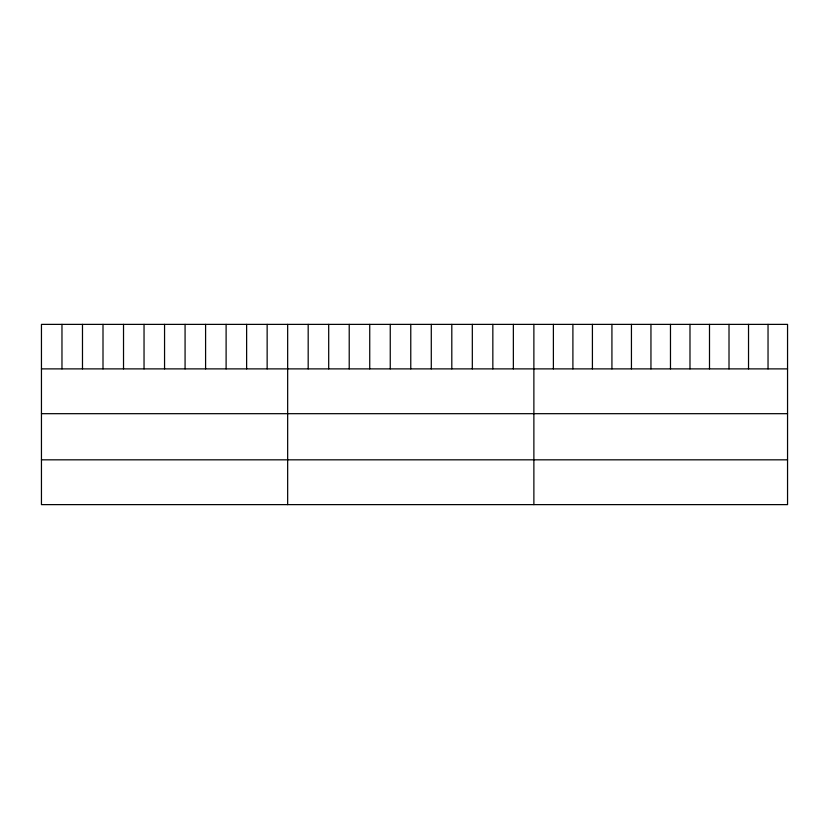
<?xml version="1.0" encoding="UTF-8"?>
<svg xmlns="http://www.w3.org/2000/svg" width="829" height="829" viewBox="0 0 829 829"><rect width="100%" height="100%" fill="white"/><g stroke="black" fill="none" stroke-linecap="round" stroke-linejoin="round"><path stroke-width="1.24" d="M787.55 368.884L787.55 504.623L41.45 504.623L41.45 324.377L787.55 324.377L787.55 368.884L41.45 368.884M41.45 413.681L787.55 413.681M41.45 459.826L787.55 459.826M768.037 324.377L768.037 368.884M748.525 324.377L748.525 368.884M729.012 324.377L729.012 368.884M709.5 324.377L709.5 368.884M689.987 324.377L689.987 368.884M670.474 324.377L670.474 368.884M650.952 324.377L650.952 368.884M631.439 324.377L631.439 368.884M611.926 324.377L611.926 368.884M592.414 324.377L592.414 368.884M572.901 324.377L572.901 368.884M553.389 324.377L553.389 368.884M533.876 324.377L533.876 504.623M513.358 324.377L513.358 368.884M492.84 324.377L492.84 368.884M472.323 324.377L472.323 368.884M451.805 324.377L451.805 368.884M431.287 324.377L431.287 368.884M410.769 324.377L410.769 368.884M390.252 324.377L390.252 368.884M369.734 324.377L369.734 368.884M349.216 324.377L349.216 368.884M328.698 324.377L328.698 368.884M308.181 324.377L308.181 368.884M287.663 324.377L287.663 504.623M267.145 324.377L267.145 368.884M246.627 324.377L246.627 368.884M226.11 324.377L226.11 368.884M205.592 324.377L205.592 368.884M185.074 324.377L185.074 368.884M164.556 324.377L164.556 368.884M144.039 324.377L144.039 368.884M123.521 324.377L123.521 368.884M103.003 324.377L103.003 368.884M82.485 324.377L82.485 368.884M61.968 324.377L61.968 368.884"/></g></svg>
